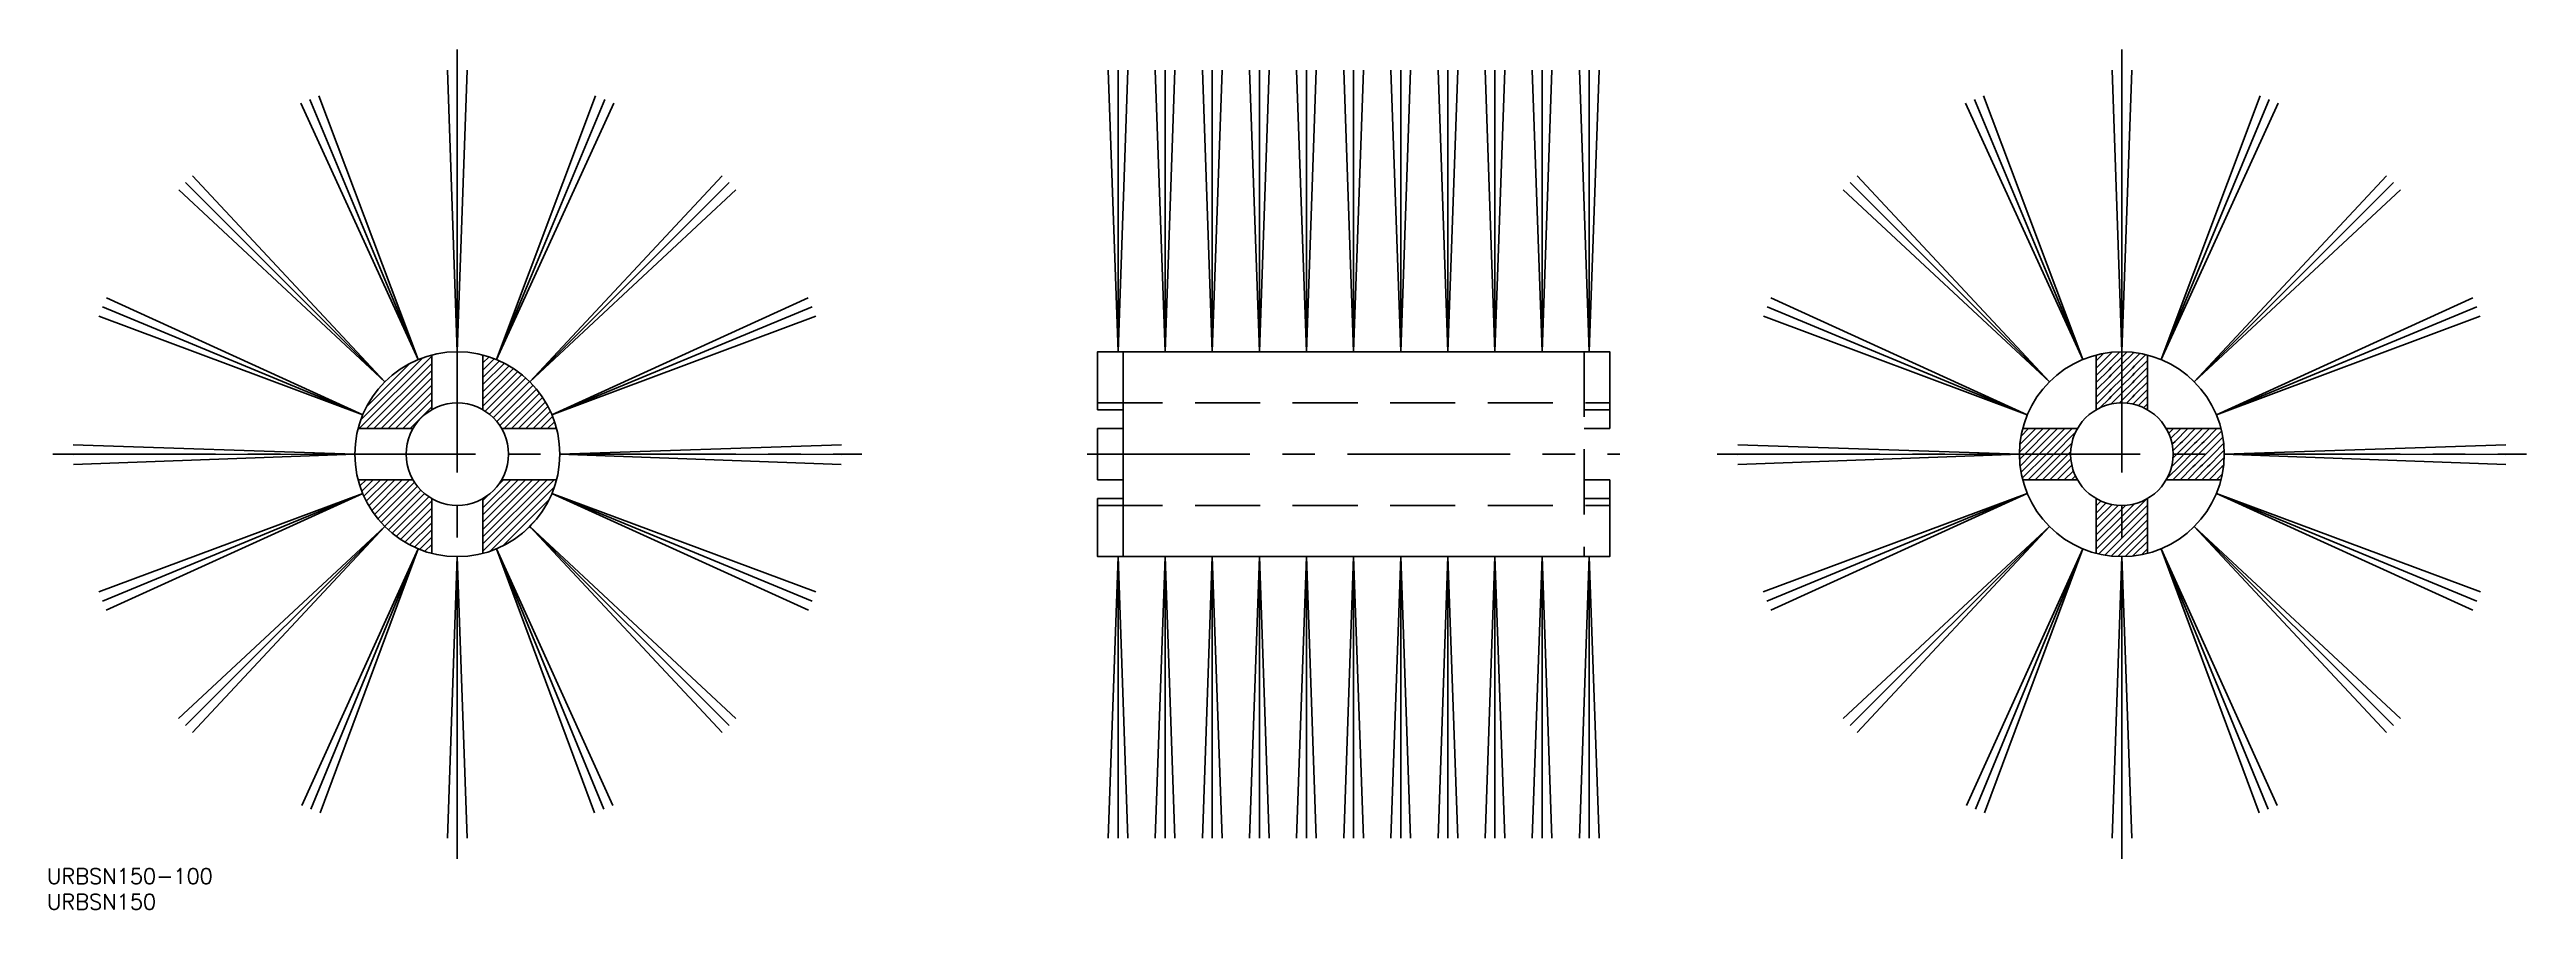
# Model space of a CAD drawing. Extents: x -80 to 404, y -89 to 79.
import ezdxf

# ---------------------------------------------------------------- set-up
doc = ezdxf.new("R2010")
doc.units = 0
doc.linetypes.add('CENTER', pattern=[50.8, 31.75, -6.35, 6.35, -6.35])
doc.linetypes.add('DASHED', pattern=[19.05, 12.7, -6.35])
doc.layers.get('0').update_dxf_attribs({"linetype": 'CONTINUOUS'})
doc.layers.add('CENTER', color=1, linetype='CENTER')
doc.styles.get("Standard").update_dxf_attribs({"font": 'txt.shx', "height": 3, "bigfont": 'bigfont.shx'})

# ---------------------------------------------------------------- blocks, each defined once
blk = doc.blocks.new('*U11')
at = {"color": 7, "linetype": 'CONTINUOUS'}
blk.add_text('URBSN150-100', height=3, dxfattribs=at).set_placement((-80.14, -83.89))
blk = doc.blocks.new('*U12')
at = {"color": 7, "linetype": 'CONTINUOUS'}
blk.add_text('URBSN150', height=3, dxfattribs=at).set_placement((-80.14, -88.89))

msp = doc.modelspace()

# ---------------------------------------------------------------- linework, layer by layer
at = {"color": 7, "linetype": 'CONTINUOUS'}
for p, q in [((0, 20), (-1.92, 74.98)), ((0, 20), (0, 75)), ((0, 20), (1.92, 74.98)), ((129, 20), (127.08, 75)), ((129, 20), (129, 75)), ((129, 20), (130.92, 75)), ((138.2, 20), (136.28, 75)), ((138.2, 20), (138.2, 75)), ((138.2, 20), (140.12, 75)), ((147.4, 20), (145.48, 75)), ((147.4, 20), (147.4, 75)), ((147.4, 20), (149.32, 75)), ((156.6, 20), (154.68, 75)), ((156.6, 20), (156.6, 75)), ((156.6, 20), (158.52, 75)), ((165.8, 20), (163.88, 75)), ((165.8, 20), (165.8, 75)), ((165.8, 20), (167.72, 75)), ((175, 20), (173.08, 75)), ((175, 20), (175, 75)), ((175, 20), (176.92, 75)), ((184.2, 20), (182.28, 75)), ((184.2, 20), (184.2, 75)), ((184.2, 20), (186.12, 75)), ((193.4, 20), (191.48, 75)), ((193.4, 20), (193.4, 75)), ((193.4, 20), (195.32, 75)), ((202.6, 20), (200.68, 75)), ((202.6, 20), (202.6, 75)), ((202.6, 20), (204.52, 75)), ((211.8, 20), (209.88, 75)), ((211.8, 20), (211.8, 75)), ((211.8, 20), (213.72, 75)), ((221, 20), (219.08, 75)), ((221, 20), (221, 75)), ((221, 20), (222.92, 75)), ((325, 20), (323.08, 74.98)), ((325, 20), (325, 75)), ((325, 20), (326.92, 74.98)), ((-7.65, 18.48), (-30.55, 68.5)), ((-7.65, 18.48), (-28.79, 69.26)), ((-7.65, 18.48), (-27.01, 69.97)), ((7.65, 18.48), (27.01, 69.97)), ((7.65, 18.48), (28.79, 69.26)), ((7.65, 18.48), (30.55, 68.5)), ((317.35, 18.48), (294.45, 68.5)), ((317.35, 18.48), (296.21, 69.26)), ((317.35, 18.48), (297.99, 69.97)), ((332.65, 18.48), (352.01, 69.97)), ((332.65, 18.48), (353.79, 69.26)), ((332.65, 18.48), (355.55, 68.5)), ((-14.14, 14.14), (-51.68, 54.35)), ((14.14, 14.14), (51.68, 54.35)), ((310.86, 14.14), (273.32, 54.35)), ((339.14, 14.14), (376.68, 54.35)), ((-14.14, 14.14), (-54.4, 51.63)), ((-14.14, 14.14), (-53.06, 53.01)), ((14.14, 14.14), (53.06, 53.01)), ((14.14, 14.14), (54.4, 51.63)), ((310.86, 14.14), (270.6, 51.63)), ((310.86, 14.14), (271.94, 53.01)), ((339.14, 14.14), (378.06, 53.01)), ((339.14, 14.14), (379.4, 51.63)), ((-18.48, 7.65), (-68.52, 30.5)), ((18.48, 7.65), (68.52, 30.5)), ((306.52, 7.65), (256.48, 30.5)), ((343.48, 7.65), (393.52, 30.5)), ((-18.48, 7.65), (-69.99, 26.96)), ((-18.48, 7.65), (-69.28, 28.74)), ((18.48, 7.65), (69.28, 28.74)), ((18.48, 7.65), (69.99, 26.96)), ((306.52, 7.65), (255.01, 26.96)), ((306.52, 7.65), (255.72, 28.74)), ((343.48, 7.65), (394.28, 28.74)), ((343.48, 7.65), (394.99, 26.96)), ((-5, 8.66), (-5, 19.36)), ((5, 8.66), (5, 19.36)), ((320, 8.66), (320, 19.36)), ((330, 8.66), (330, 19.36)), ((-8.66, 5), (-19.36, 5)), ((8.66, 5), (19.36, 5)), ((130, 8.66), (125, 8.66)), ((125, 5), (130, 5)), ((130, 8.66), (130, 5)), ((220, 5), (225, 5)), ((316.34, 5), (305.64, 5)), ((333.66, 5), (344.36, 5)), ((-20, 0), (-74.98, 1.83)), ((-20, 0), (-74.97, -2.01)), ((20, 0), (74.98, 1.83)), ((20, 0), (74.97, -2.01)), ((305, 0), (250.02, 1.83)), ((305, 0), (250.03, -2.01)), ((345, 0), (399.98, 1.83)), ((345, 0), (399.97, -2.01)), ((-20, 0), (-75, -0.09)), ((20, 0), (75, -0.09)), ((305, 0), (250, -0.09)), ((345, 0), (400, -0.09)), ((-18.48, -7.65), (-70.01, -26.89)), ((-18.48, -7.65), (-69.3, -28.68)), ((-18.48, -7.65), (-68.54, -30.44)), ((-8.66, -5), (-19.36, -5)), ((-5, -8.66), (-5, -19.36)), ((5, -8.66), (5, -19.36)), ((8.66, -5), (19.36, -5)), ((18.48, -7.65), (69.3, -28.68)), ((18.48, -7.65), (70.01, -26.89)), ((18.48, -7.65), (68.54, -30.44)), ((125, -5), (130, -5)), ((130, -8.66), (125, -8.66)), ((130, -5), (130, -8.66)), ((220, -5), (225, -5)), ((225, -8.66), (220, -8.66)), ((306.52, -7.65), (254.99, -26.89)), ((306.52, -7.65), (255.7, -28.68)), ((306.52, -7.65), (256.46, -30.44)), ((316.34, -5), (305.64, -5)), ((320, -8.66), (320, -19.36)), ((330, -8.66), (330, -19.36)), ((333.66, -5), (344.36, -5)), ((343.48, -7.65), (394.3, -28.68)), ((343.48, -7.65), (395.01, -26.89)), ((343.48, -7.65), (393.54, -30.44)), ((-14.14, -14.14), (-54.41, -51.62)), ((-14.14, -14.14), (-53.07, -53)), ((-14.14, -14.14), (-51.7, -54.34)), ((14.14, -14.14), (53.07, -53)), ((14.14, -14.14), (54.41, -51.62)), ((14.14, -14.14), (51.7, -54.34)), ((14.14, -14.14), (14.44, -14.44)), ((310.86, -14.14), (270.59, -51.62)), ((310.86, -14.14), (271.93, -53)), ((310.86, -14.14), (273.3, -54.34)), ((339.14, -14.14), (378.07, -53)), ((339.14, -14.14), (379.41, -51.62)), ((339.14, -14.14), (376.7, -54.34)), ((-7.65, -18.48), (-30.35, -68.59)), ((-7.65, -18.48), (-28.58, -69.34)), ((-7.65, -18.48), (-26.8, -70.05)), ((7.65, -18.48), (28.58, -69.34)), ((7.65, -18.48), (30.35, -68.59)), ((7.65, -18.48), (26.8, -70.05)), ((7.65, -18.48), (7.81, -18.86)), ((317.35, -18.48), (294.65, -68.59)), ((317.35, -18.48), (296.42, -69.34)), ((317.35, -18.48), (298.2, -70.05)), ((332.65, -18.48), (353.58, -69.34)), ((332.65, -18.48), (355.35, -68.59)), ((332.65, -18.48), (351.8, -70.05)), ((0, -20), (-1.92, -74.98)), ((0, -20), (0, -75)), ((0, -20), (1.92, -74.98)), ((129, -20), (127.08, -75)), ((129, -20), (221, -20)), ((129, -20), (129, -75)), ((129, -20), (130.92, -75)), ((138.2, -20), (136.28, -75)), ((138.2, -20), (138.2, -75)), ((138.2, -20), (140.12, -75)), ((147.4, -20), (145.48, -75)), ((147.4, -20), (147.4, -75)), ((147.4, -20), (149.32, -75)), ((156.6, -20), (154.68, -75)), ((156.6, -20), (156.6, -75)), ((156.6, -20), (158.52, -75)), ((165.8, -20), (163.88, -75)), ((165.8, -20), (165.8, -75)), ((165.8, -20), (167.72, -75)), ((175, -20), (173.08, -75)), ((175, -20), (175, -75)), ((175, -20), (176.92, -75)), ((184.2, -20), (182.28, -75)), ((184.2, -20), (184.2, -75)), ((184.2, -20), (186.12, -75)), ((193.4, -20), (191.48, -75)), ((193.4, -20), (193.4, -75)), ((193.4, -20), (195.32, -75)), ((202.6, -20), (200.68, -75)), ((202.6, -20), (202.6, -75)), ((202.6, -20), (204.52, -75)), ((211.8, -20), (209.88, -75)), ((211.8, -20), (211.8, -75)), ((211.8, -20), (213.72, -75)), ((221, -20), (219.08, -75)), ((221, -20), (221, -75)), ((221, -20), (222.92, -75)), ((325, -20), (323.08, -74.98)), ((325, -20), (325, -75)), ((325, -20), (326.92, -74.98))]:
    msp.add_line(p, q, dxfattribs=at)
at = {"color": 3, "linetype": 'DASHED'}
for p, q in [((130, 20), (130, 8.66)), ((220, 20), (220, -20)), ((125, 10), (225, 10)), ((130, 5), (130, -5)), ((225, 8.66), (220, 8.66)), ((130, -8.66), (130, -20)), ((125, -10), (225, -10))]:
    msp.add_line(p, q, dxfattribs=at)
at = {"color": 0, "linetype": 'CONTINUOUS'}
for p, q in [((320, 18.21), (321.48, 19.69)), ((322.5, 19.3), (322.93, 19.73)), ((322.93, 18.32), (324.61, 20)), ((322.93, 19.73), (323.11, 19.91)), ((325, 18.97), (326.01, 19.97)), ((325, 17.55), (327.07, 19.62)), ((327.07, 19.62), (327.31, 19.87)), ((327.5, 18.64), (328.54, 19.68)), ((327.5, 17.23), (329.71, 19.44)), ((-19.14, 5), (-5, 19.14)), ((-18.84, 6.72), (-6.72, 18.84)), ((-17.75, 9.23), (-9.23, 17.75)), ((-17.73, 5), (-5, 17.73)), ((-16.31, 5), (-5, 16.31)), ((-14.9, 5), (-5, 14.9)), ((5, 19.24), (5.1, 19.34)), ((5, 17.83), (6.19, 19.02)), ((5, 16.41), (7.23, 18.65)), ((5, 15), (8.23, 18.23)), ((5, 13.59), (9.18, 17.77)), ((5, 12.17), (10.09, 17.27)), ((5, 10.76), (10.97, 16.72)), ((5, 9.34), (11.8, 16.15)), ((5.45, 8.38), (12.6, 15.53)), ((6.27, 7.79), (13.36, 14.88)), ((320, 16.8), (322.5, 19.3)), ((320, 15.38), (322.5, 17.88)), ((320, 13.97), (322.5, 16.47)), ((320, 12.55), (322.5, 15.05)), ((322.5, 17.88), (322.93, 18.32)), ((322.5, 16.47), (322.93, 16.9)), ((322.5, 15.05), (322.93, 15.49)), ((322.93, 16.9), (325, 18.97)), ((322.93, 15.49), (325, 17.55)), ((322.93, 14.07), (325, 16.14)), ((322.93, 12.66), (325, 14.73)), ((324.5, 9.99), (330, 15.48)), ((325, 16.14), (327.07, 18.21)), ((325, 14.73), (327.07, 16.79)), ((325, 13.31), (327.07, 15.38)), ((327.07, 18.21), (327.5, 18.64)), ((327.07, 16.79), (327.5, 17.23)), ((327.07, 15.38), (327.5, 15.81)), ((327.5, 15.81), (330, 18.31)), ((327.5, 14.4), (330, 16.9)), ((327.5, 12.98), (330, 15.48)), ((-13.49, 5), (-5, 13.49)), ((-12.07, 5), (-5, 12.07)), ((-10.66, 5), (-5, 10.66)), ((7.02, 7.12), (14.09, 14.19)), ((7.7, 6.38), (14.78, 13.47)), ((8.3, 5.57), (15.44, 12.71)), ((9.14, 5), (16.06, 11.92)), ((10.56, 5), (16.64, 11.09)), ((11.97, 5), (17.19, 10.22)), ((320, 11.14), (322.5, 13.64)), ((320, 9.73), (322.5, 12.23)), ((320.73, 9.04), (322.5, 10.81)), ((322.5, 13.64), (322.93, 14.07)), ((322.5, 12.23), (322.93, 12.66)), ((322.5, 10.81), (322.93, 11.24)), ((322.87, 9.77), (325, 11.9)), ((322.93, 11.24), (325, 13.31)), ((325, 11.9), (327.07, 13.96)), ((325, 10.48), (327.07, 12.55)), ((325.89, 9.96), (327.07, 11.14)), ((327.07, 13.96), (327.5, 14.4)), ((327.07, 12.55), (327.5, 12.98)), ((327.07, 11.14), (327.5, 11.57)), ((327.12, 9.77), (330, 12.65)), ((327.5, 11.57), (330, 14.07)), ((328.23, 9.47), (330, 11.24)), ((329.23, 9.06), (330, 9.83)), ((-9.24, 5), (-5, 9.24)), ((13.38, 5), (17.7, 9.31)), ((14.8, 5), (18.17, 8.37)), ((16.21, 5), (18.59, 7.38)), ((17.63, 5), (18.97, 6.34)), ((19.04, 5), (19.3, 5.26)), ((305, 0.39), (309.62, 5)), ((305.09, 1.89), (308.2, 5)), ((305.31, 3.52), (306.79, 5)), ((306.03, 0), (311.03, 5)), ((307.45, 0), (312.45, 5)), ((308.86, 0), (313.86, 5)), ((310.27, 0), (315.27, 5)), ((334.14, 4.06), (335.07, 5)), ((334.53, 3.04), (336.49, 5)), ((335.4, 2.5), (337.9, 5)), ((336.82, 2.5), (339.32, 5)), ((338.23, 2.5), (340.73, 5)), ((339.64, 2.5), (342.14, 5)), ((341.06, 2.5), (343.56, 5)), ((305.03, -1.01), (306.03, 0)), ((305.13, -2.31), (307.45, 0)), ((305.32, -3.54), (308.86, 0)), ((305.56, -4.71), (310.27, 0)), ((306.69, -5), (311.69, 0)), ((308.1, -5), (313.1, 0)), ((309.52, -5), (314.52, 0)), ((311.69, 0), (315.96, 4.27)), ((313.1, 0), (315.23, 2.13)), ((314.52, 0), (315.01, 0.5)), ((334.7, -2.45), (339.21, 2.07)), ((334.97, 2.07), (335.4, 2.5)), ((334.97, -0.76), (337.8, 2.07)), ((334.98, 0.66), (336.38, 2.07)), ((336.38, 2.07), (336.82, 2.5)), ((336.49, -2.07), (338.56, 0)), ((337.8, 2.07), (338.23, 2.5)), ((337.91, -2.07), (339.97, 0)), ((338.56, 0), (340.63, 2.07)), ((339.21, 2.07), (339.64, 2.5)), ((339.32, -2.07), (341.39, 0)), ((339.97, 0), (342.04, 2.07)), ((340.63, 2.07), (341.06, 2.5)), ((340.73, -2.07), (342.8, 0)), ((341.39, 0), (343.45, 2.07)), ((342.04, 2.07), (342.47, 2.5)), ((342.15, -2.07), (344.22, 0)), ((342.47, 2.5), (344.48, 4.51)), ((342.8, 0), (344.87, 2.07)), ((343.45, 2.07), (343.89, 2.5)), ((343.89, 2.5), (344.72, 3.33)), ((344.22, 0), (344.99, 0.77)), ((344.87, 2.07), (344.89, 2.09)), ((310.93, -5), (315.04, -0.89)), ((312.35, -5), (315.23, -2.12)), ((313.76, -5), (315.53, -3.23)), ((315.17, -5), (315.94, -4.23)), ((333.79, -4.77), (336.49, -2.07)), ((334.97, -5), (337.47, -2.5)), ((336.39, -5), (338.89, -2.5)), ((337.47, -2.5), (337.91, -2.07)), ((337.8, -5), (340.3, -2.5)), ((338.89, -2.5), (339.32, -2.07)), ((339.22, -5), (341.72, -2.5)), ((340.3, -2.5), (340.73, -2.07)), ((340.63, -5), (343.13, -2.5)), ((341.72, -2.5), (342.15, -2.07)), ((342.04, -5), (344.54, -2.5)), ((343.13, -2.5), (343.56, -2.07)), ((343.46, -5), (344.63, -3.83)), ((343.56, -2.07), (344.99, -0.64)), ((344.54, -2.5), (344.88, -2.16)), ((-19.34, -5.1), (-19.24, -5)), ((-19.02, -6.19), (-17.83, -5)), ((-18.65, -7.23), (-16.41, -5)), ((-18.23, -8.23), (-15, -5)), ((-17.77, -9.18), (-13.59, -5)), ((-17.27, -10.09), (-12.17, -5)), ((-16.72, -10.97), (-10.76, -5)), ((-16.15, -11.8), (-9.34, -5)), ((-15.53, -12.6), (-8.38, -5.45)), ((-14.88, -13.36), (-7.79, -6.27)), ((-14.19, -14.09), (-7.12, -7.02)), ((-13.47, -14.78), (-6.38, -7.7)), ((-12.71, -15.44), (-5.57, -8.3)), ((-11.92, -16.06), (-5, -9.14)), ((5, -18.94), (18.94, -5)), ((5, -17.53), (17.53, -5)), ((5, -16.11), (16.11, -5)), ((5, -14.7), (14.7, -5)), ((5, -13.28), (13.28, -5)), ((5, -11.87), (11.87, -5)), ((5, -10.46), (10.46, -5)), ((5, -9.04), (6.18, -7.86)), ((6.41, -18.94), (18.94, -6.41)), ((7.86, -6.18), (9.04, -5)), ((8.82, -17.95), (17.95, -8.82)), ((320, -10.07), (320.94, -9.14)), ((320, -11.49), (321.96, -9.53)), ((325, -13.56), (330, -8.56)), ((-11.09, -16.64), (-5, -10.56)), ((-10.22, -17.19), (-5, -11.97)), ((-9.31, -17.7), (-5, -13.38)), ((12.9, -15.28), (15.28, -12.9)), ((320, -12.9), (323.09, -9.82)), ((320, -14.32), (324.34, -9.98)), ((320, -15.73), (325, -10.73)), ((320, -17.14), (325, -12.14)), ((320, -18.56), (325, -13.56)), ((325, -12.14), (327.45, -9.7)), ((325, -14.97), (330, -9.97)), ((325, -10.73), (325.76, -9.97)), ((325, -16.39), (330, -11.39)), ((325, -17.8), (330, -12.8)), ((325, -19.22), (330, -14.22)), ((-8.37, -18.17), (-5, -14.8)), ((-7.38, -18.59), (-5, -16.21)), ((-6.34, -18.97), (-5, -17.63)), ((-5.26, -19.3), (-5, -19.04)), ((320.49, -19.48), (325, -14.97)), ((321.67, -19.72), (325, -16.39)), ((322.91, -19.89), (325, -17.8)), ((324.23, -19.99), (325, -19.22)), ((325.64, -19.99), (330, -15.63)), ((327.16, -19.88), (330, -17.04)), ((328.83, -19.63), (330, -18.46))]:
    msp.add_line(p, q, dxfattribs=at)
at = {"color": 7, "linetype": 'CONTINUOUS'}
for points in [[(125, 8.66), (125, 20), (225, 20), (225, 5)], [(125, -5), (125, 5)], [(225, -5), (225, -20), (125, -20), (125, -8.66)]]:
    msp.add_lwpolyline(points, dxfattribs=at)
for centre, radius in [((0, 0), 20), ((325, 0), 20), ((0, 0), 10), ((325, 0), 10)]:
    msp.add_circle(centre, radius, dxfattribs=at)
at = {"layer": 'CENTER', "color": 1, "linetype": 'CENTER'}
for p, q in [((0, 79), (0, -79)), ((325, 79), (325, -79)), ((-79, 0), (79, 0)), ((246, 0), (404, 0)), ((123, 0), (227, 0))]:
    msp.add_line(p, q, dxfattribs=at)

# ---------------------------------------------------------------- block references
at = {"color": 7, "linetype": 'CONTINUOUS'}
for name in ['*U11', '*U12']:
    msp.add_blockref(name, (0, 0), dxfattribs=at)

doc.saveas('drawing.dxf')
